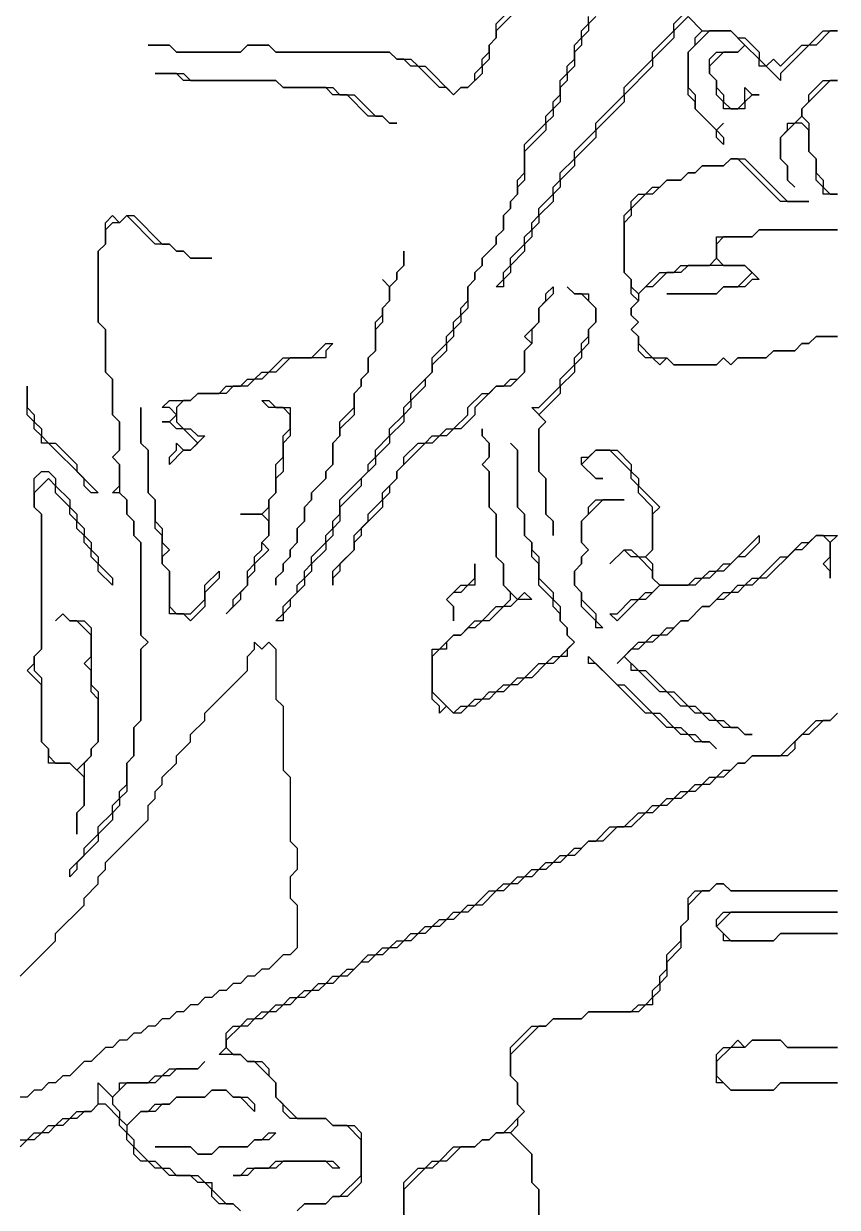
# Model space of a CAD drawing. Header units: metres. Extents: x 0 to 38.4, y 0 to 28.8.
# Drawn here: x 33.78 to 38.36, y 17.18 to 23.84 of the extents above; entities that cross this region are included whole.
import ezdxf

# ---------------------------------------------------------------- set-up
doc = ezdxf.new("R2010")
doc.units = ezdxf.units.M

msp = doc.modelspace()

# ---------------------------------------------------------------- linework, layer by layer
for points in [[(36.8, 24.16), (36.44, 23.8), (36.44, 23.76), (36.4, 23.72), (36.4, 23.64), (36.36, 23.6), (36.36, 23.56), (36.28, 23.48), (36.24, 23.48), (36.2, 23.44), (36.16, 23.48), (36.12, 23.48), (36, 23.6), (35.96, 23.6), (35.92, 23.64), (35.88, 23.64), (35.84, 23.68), (35.2, 23.68), (35.16, 23.72), (35.04, 23.72), (35, 23.68), (34.64, 23.68), (34.6, 23.72), (34.48, 23.72), (34.6, 23.72), (34.64, 23.68), (35, 23.68), (35.04, 23.72), (35.16, 23.72), (35.2, 23.68), (35.84, 23.68), (35.88, 23.64), (35.96, 23.64), (36, 23.6), (36.04, 23.6), (36.2, 23.44), (36.24, 23.48), (36.28, 23.48), (36.32, 23.52), (36.32, 23.56), (36.36, 23.6), (36.36, 23.64), (36.4, 23.68), (36.4, 23.72), (36.44, 23.76), (36.44, 23.84), (36.76, 24.16)], [(37.52, 23.88), (37.6, 23.8), (37.76, 23.8), (37.8, 23.76), (37.84, 23.76), (37.92, 23.68), (37.92, 23.64), (37.96, 23.6), (38, 23.64), (38.04, 23.6), (38.16, 23.72), (38.2, 23.72), (38.28, 23.8), (38.36, 23.8), (38.32, 23.8), (38.24, 23.72), (38.2, 23.72), (38.04, 23.56), (38.04, 23.52), (37.96, 23.6), (37.92, 23.6), (37.92, 23.64), (37.84, 23.72), (37.8, 23.68), (37.72, 23.68), (37.64, 23.6), (37.64, 23.56), (37.68, 23.52), (37.68, 23.48), (37.72, 23.44), (37.72, 23.4), (37.76, 23.36), (37.8, 23.36), (37.84, 23.4), (37.84, 23.48), (37.88, 23.44), (37.92, 23.44), (37.88, 23.44), (37.84, 23.4), (37.84, 23.36), (37.72, 23.36), (37.72, 23.4), (37.68, 23.44), (37.68, 23.52), (37.64, 23.56), (37.64, 23.64), (37.68, 23.68), (37.8, 23.68), (37.84, 23.72), (37.76, 23.8), (37.64, 23.8), (37.52, 23.68), (37.52, 23.48), (37.56, 23.44), (37.56, 23.36), (37.68, 23.24), (37.72, 23.28), (37.68, 23.24), (37.72, 23.2), (37.72, 23.16), (37.68, 23.2), (37.68, 23.24), (37.56, 23.36), (37.56, 23.4), (37.52, 23.44), (37.52, 23.68), (37.56, 23.72), (37.56, 23.76), (37.6, 23.8), (37.52, 23.88), (37.44, 23.8), (37.44, 23.76), (37.32, 23.64), (37.32, 23.6), (37.16, 23.44), (37.16, 23.4), (37, 23.24), (37, 23.2), (36.88, 23.08), (36.88, 23.04), (36.8, 22.96), (36.8, 22.92), (36.76, 22.88), (36.76, 22.84), (36.68, 22.76), (36.68, 22.72), (36.64, 22.68), (36.64, 22.64), (36.6, 22.6), (36.6, 22.56), (36.52, 22.48), (36.52, 22.44), (36.48, 22.4), (36.48, 22.36), (36.44, 22.36), (36.48, 22.4), (36.48, 22.44), (36.52, 22.48), (36.52, 22.52), (36.6, 22.6), (36.6, 22.64), (36.64, 22.68), (36.64, 22.72), (36.68, 22.76), (36.68, 22.8), (36.76, 22.88), (36.76, 22.92), (36.8, 22.96), (36.8, 23), (36.88, 23.08), (36.88, 23.12), (37, 23.24), (37, 23.28), (37.16, 23.44), (37.16, 23.48), (37.32, 23.64), (37.32, 23.68), (37.44, 23.8), (37.44, 23.84), (37.52, 23.92)], [(37, 23.88), (36.96, 23.84), (36.96, 23.8), (36.92, 23.76), (36.92, 23.72), (36.88, 23.68), (36.88, 23.6), (36.84, 23.56), (36.84, 23.52), (36.8, 23.48), (36.8, 23.4), (36.76, 23.36), (36.76, 23.32), (36.72, 23.28), (36.72, 23.24), (36.6, 23.12), (36.6, 22.96), (36.56, 22.92), (36.56, 22.88), (36.52, 22.84), (36.52, 22.8), (36.48, 22.76), (36.48, 22.68), (36.44, 22.64), (36.44, 22.6), (36.36, 22.52), (36.36, 22.48), (36.32, 22.44), (36.32, 22.4), (36.28, 22.36), (36.28, 22.24), (36.24, 22.2), (36.24, 22.16), (36.2, 22.12), (36.2, 22.08), (36.16, 22.04), (36.16, 22), (36.08, 21.92), (36.08, 21.88), (36.04, 21.84), (36.04, 21.8), (35.96, 21.72), (35.96, 21.68), (35.92, 21.64), (35.92, 21.6), (35.84, 21.52), (35.84, 21.48), (35.76, 21.4), (35.76, 21.36), (35.68, 21.28), (35.68, 21.24), (35.56, 21.12), (35.56, 21.04), (35.52, 21), (35.52, 20.96), (35.48, 20.92), (35.48, 20.88), (35.4, 20.8), (35.4, 20.76), (35.36, 20.72), (35.36, 20.68), (35.28, 20.6), (35.28, 20.56), (35.24, 20.52), (35.24, 20.48), (35.2, 20.48), (35.24, 20.52), (35.24, 20.56), (35.32, 20.64), (35.32, 20.68), (35.36, 20.72), (35.36, 20.76), (35.4, 20.8), (35.4, 20.84), (35.48, 20.92), (35.48, 20.96), (35.52, 21), (35.52, 21.04), (35.56, 21.08), (35.56, 21.16), (35.72, 21.32), (35.72, 21.36), (35.76, 21.4), (35.76, 21.44), (35.84, 21.52), (35.84, 21.56), (35.92, 21.64), (35.92, 21.68), (35.96, 21.72), (35.96, 21.76), (36.08, 21.88), (36.08, 21.96), (36.16, 22.04), (36.16, 22.08), (36.2, 22.12), (36.2, 22.16), (36.24, 22.2), (36.24, 22.24), (36.28, 22.28), (36.28, 22.36), (36.32, 22.4), (36.32, 22.44), (36.36, 22.48), (36.36, 22.52), (36.44, 22.6), (36.44, 22.64), (36.48, 22.68), (36.48, 22.76), (36.52, 22.8), (36.52, 22.84), (36.56, 22.88), (36.56, 22.96), (36.6, 23), (36.6, 23.16), (36.72, 23.28), (36.72, 23.32), (36.76, 23.36), (36.76, 23.4), (36.8, 23.44), (36.8, 23.52), (36.84, 23.56), (36.84, 23.6), (36.88, 23.64), (36.88, 23.72), (36.92, 23.76), (36.92, 23.8), (36.96, 23.84), (36.96, 23.88)], [(33.76, 18.48), (33.96, 18.68), (33.96, 18.72), (34.12, 18.88), (34.12, 18.92), (34.2, 19), (34.2, 19.04), (34.24, 19.08), (34.24, 19.12), (34.48, 19.36), (34.48, 19.44), (34.52, 19.48), (34.52, 19.52), (34.56, 19.56), (34.56, 19.6), (34.64, 19.68), (34.64, 19.72), (34.72, 19.8), (34.72, 19.84), (34.8, 19.92), (34.8, 19.96), (35.04, 20.2), (35.04, 20.28), (35.08, 20.32), (35.08, 20.36), (35.12, 20.32), (35.16, 20.36), (35.2, 20.32), (35.2, 20.04), (35.24, 20), (35.24, 19.64), (35.28, 19.6), (35.28, 19.24), (35.32, 19.2), (35.32, 19.08), (35.28, 19.04), (35.28, 18.92), (35.32, 18.88), (35.32, 18.64), (35.28, 18.6), (35.24, 18.6), (35.16, 18.52), (35.12, 18.52), (35.08, 18.48), (35.04, 18.48), (35, 18.44), (34.96, 18.44), (34.92, 18.4), (34.88, 18.4), (34.84, 18.36), (34.8, 18.36), (34.76, 18.32), (34.72, 18.32), (34.68, 18.28), (34.64, 18.28), (34.6, 18.24), (34.56, 18.24), (34.52, 18.2), (34.48, 18.2), (34.44, 18.16), (34.4, 18.16), (34.36, 18.12), (34.32, 18.12), (34.28, 18.08), (34.24, 18.08), (34.16, 18), (34.12, 18), (34.04, 17.92), (34, 17.92), (33.96, 17.88), (33.92, 17.88), (33.88, 17.84), (33.84, 17.84), (33.8, 17.8), (33.76, 17.8)], [(35.32, 17.16), (35.36, 17.2), (35.48, 17.2), (35.52, 17.24), (35.56, 17.24), (35.68, 17.36), (35.68, 17.56), (35.6, 17.64), (35.52, 17.64), (35.48, 17.68), (35.28, 17.68), (35.24, 17.72), (35.24, 17.76), (35.2, 17.8), (35.2, 17.88), (35.08, 18), (35.04, 18), (35, 18.04), (34.88, 18.04), (34.92, 18.08), (34.92, 18.16), (34.96, 18.2), (35, 18.2), (35.04, 18.24), (35.08, 18.24), (35.12, 18.28), (35.16, 18.28), (35.2, 18.32), (35.24, 18.32), (35.28, 18.36), (35.32, 18.36), (35.36, 18.4), (35.4, 18.4), (35.44, 18.44), (35.48, 18.44), (35.52, 18.48), (35.56, 18.48), (35.6, 18.52), (35.64, 18.52), (35.72, 18.6), (35.76, 18.6), (35.8, 18.64), (35.84, 18.64), (35.88, 18.68), (35.92, 18.68), (35.96, 18.72), (36, 18.72), (36.04, 18.76), (36.08, 18.76), (36.12, 18.8), (36.16, 18.8), (36.2, 18.84), (36.24, 18.84), (36.28, 18.88), (36.32, 18.88), (36.4, 18.96), (36.44, 18.96), (36.48, 19), (36.52, 19), (36.56, 19.04), (36.6, 19.04), (36.64, 19.08), (36.68, 19.08), (36.72, 19.12), (36.76, 19.12), (36.8, 19.16), (36.84, 19.16), (36.88, 19.2), (36.92, 19.2), (36.96, 19.24), (37, 19.24), (37.08, 19.32), (37.16, 19.32), (37.24, 19.4), (37.28, 19.4), (37.32, 19.44), (37.36, 19.44), (37.4, 19.48), (37.44, 19.48), (37.48, 19.52), (37.52, 19.52), (37.56, 19.56), (37.6, 19.56), (37.64, 19.6), (37.68, 19.6), (37.72, 19.64), (37.76, 19.64), (37.8, 19.68), (37.84, 19.68), (37.88, 19.72), (38.04, 19.72), (38.24, 19.92), (38.32, 19.92), (38.36, 19.96), (38.32, 19.92), (38.28, 19.92), (38.2, 19.84), (38.16, 19.84), (38.12, 19.8), (38.12, 19.76), (38.08, 19.72), (37.88, 19.72), (37.84, 19.68), (37.8, 19.68), (37.72, 19.6), (37.68, 19.6), (37.64, 19.56), (37.6, 19.56), (37.56, 19.52), (37.52, 19.52), (37.48, 19.48), (37.44, 19.48), (37.4, 19.44), (37.36, 19.44), (37.32, 19.4), (37.28, 19.4), (37.2, 19.32), (37.12, 19.32), (37.04, 19.24), (36.96, 19.24), (36.88, 19.16), (36.84, 19.16), (36.8, 19.12), (36.76, 19.12), (36.72, 19.08), (36.68, 19.08), (36.64, 19.04), (36.6, 19.04), (36.56, 19), (36.52, 19), (36.48, 18.96), (36.44, 18.96), (36.36, 18.88), (36.32, 18.88), (36.28, 18.84), (36.24, 18.84), (36.2, 18.8), (36.16, 18.8), (36.12, 18.76), (36.08, 18.76), (36.04, 18.72), (36, 18.72), (35.96, 18.68), (35.92, 18.68), (35.88, 18.64), (35.84, 18.64), (35.8, 18.6), (35.76, 18.6), (35.72, 18.56), (35.68, 18.56), (35.6, 18.48), (35.56, 18.48), (35.52, 18.44), (35.48, 18.44), (35.44, 18.4), (35.4, 18.4), (35.36, 18.36), (35.32, 18.36), (35.28, 18.32), (35.24, 18.32), (35.2, 18.28), (35.16, 18.28), (35.12, 18.24), (35.08, 18.24), (35.04, 18.2), (35, 18.2), (34.92, 18.12), (34.92, 18.08), (34.96, 18.04), (35, 18.04), (35.04, 18), (35.12, 18), (35.16, 17.96), (35.16, 17.92), (35.2, 17.88), (35.2, 17.8), (35.32, 17.68), (35.48, 17.68), (35.52, 17.64), (35.64, 17.64), (35.68, 17.6), (35.68, 17.32), (35.6, 17.24), (35.52, 17.24), (35.48, 17.2), (35.36, 17.2), (35.32, 17.16)], [(35.92, 17.12), (35.92, 17.32), (36, 17.4), (36.04, 17.4), (36.08, 17.44), (36.12, 17.44), (36.2, 17.52), (36.32, 17.52), (36.36, 17.56), (36.4, 17.56), (36.44, 17.6), (36.48, 17.6), (36.6, 17.72), (36.56, 17.76), (36.56, 17.88), (36.52, 17.92), (36.52, 18.08), (36.64, 18.2), (36.72, 18.2), (36.76, 18.24), (36.92, 18.24), (36.96, 18.28), (37.2, 18.28), (37.24, 18.32), (37.28, 18.32), (37.32, 18.36), (37.32, 18.4), (37.36, 18.44), (37.36, 18.48), (37.4, 18.52), (37.4, 18.6), (37.48, 18.68), (37.48, 18.76), (37.52, 18.8), (37.52, 18.92), (37.56, 18.96), (37.64, 18.96), (37.68, 19), (37.72, 19), (37.76, 18.96), (38.36, 18.96), (37.76, 18.96), (37.72, 19), (37.68, 19), (37.64, 18.96), (37.6, 18.96), (37.52, 18.88), (37.52, 18.8), (37.48, 18.76), (37.48, 18.64), (37.4, 18.56), (37.4, 18.48), (37.36, 18.44), (37.36, 18.4), (37.32, 18.36), (37.32, 18.32), (37.28, 18.32), (37.24, 18.28), (36.96, 18.28), (36.92, 18.24), (36.76, 18.24), (36.72, 18.2), (36.68, 18.2), (36.52, 18.04), (36.52, 17.92), (36.56, 17.88), (36.56, 17.76), (36.6, 17.72), (36.56, 17.68), (36.56, 17.64), (36.52, 17.6), (36.64, 17.48), (36.64, 17.32), (36.68, 17.28), (36.68, 17.12)], [(33.76, 17.56), (33.8, 17.56), (33.84, 17.6), (33.88, 17.6), (33.92, 17.64), (33.96, 17.64), (34, 17.68), (34.04, 17.68), (34.08, 17.72), (34.16, 17.72), (34.2, 17.76), (34.2, 17.88), (34.28, 17.8), (34.32, 17.84), (34.32, 17.88), (34.48, 17.88), (34.52, 17.92), (34.56, 17.92), (34.6, 17.96), (34.76, 17.96), (34.8, 18), (34.76, 17.96), (34.64, 17.96), (34.6, 17.92), (34.56, 17.92), (34.52, 17.88), (34.36, 17.88), (34.28, 17.8), (34.28, 17.76), (34.32, 17.72), (34.32, 17.68), (34.36, 17.64), (34.44, 17.72), (34.48, 17.72), (34.52, 17.76), (34.6, 17.76), (34.64, 17.8), (34.8, 17.8), (34.84, 17.84), (34.92, 17.84), (34.96, 17.8), (35.04, 17.8), (35.08, 17.76), (35.08, 17.72), (35, 17.8), (34.96, 17.8), (34.92, 17.84), (34.84, 17.84), (34.8, 17.8), (34.64, 17.8), (34.6, 17.76), (34.56, 17.76), (34.52, 17.72), (34.44, 17.72), (34.36, 17.64), (34.36, 17.6), (34.4, 17.56), (34.4, 17.52), (34.48, 17.44), (34.52, 17.44), (34.56, 17.4), (34.6, 17.4), (34.64, 17.36), (34.76, 17.36), (34.8, 17.32), (34.84, 17.32), (34.84, 17.28), (34.92, 17.2), (34.96, 17.2), (35, 17.16)], [(35, 17.16), (34.96, 17.2), (34.88, 17.2), (34.84, 17.24), (34.84, 17.28), (34.8, 17.32), (34.76, 17.32), (34.72, 17.36), (34.6, 17.36), (34.56, 17.4), (34.52, 17.4), (34.48, 17.44), (34.44, 17.44), (34.4, 17.48), (34.4, 17.52), (34.36, 17.56), (34.36, 17.6), (34.32, 17.64), (34.32, 17.68), (34.24, 17.76), (34.2, 17.76), (34.16, 17.72), (34.12, 17.72), (34.08, 17.68), (34.04, 17.68), (34, 17.64), (33.96, 17.64), (33.92, 17.6), (33.88, 17.6), (33.84, 17.56), (33.8, 17.56), (33.76, 17.52)], [(36.68, 17.08), (36.68, 17.28), (36.64, 17.32), (36.64, 17.48), (36.52, 17.6), (36.44, 17.6), (36.4, 17.56), (36.36, 17.56), (36.32, 17.52), (36.24, 17.52), (36.16, 17.44), (36.12, 17.44), (36.08, 17.4), (36.04, 17.4), (35.92, 17.28), (35.92, 17.12)]]:
    msp.add_lwpolyline(points)
for points in [[(35.84, 23.28), (35.8, 23.32), (35.72, 23.32), (35.6, 23.44), (35.52, 23.44), (35.48, 23.48), (35.24, 23.48), (35.2, 23.52), (34.68, 23.52), (34.64, 23.56), (34.52, 23.56), (34.68, 23.56), (34.72, 23.52), (35.2, 23.52), (35.24, 23.48), (35.52, 23.48), (35.56, 23.44), (35.64, 23.44), (35.76, 23.32), (35.8, 23.32), (35.84, 23.28), (35.88, 23.28)], [(38.28, 22.88), (38.28, 22.92), (38.24, 22.96), (38.24, 23.08), (38.2, 23.12), (38.2, 23.24), (38.16, 23.28), (38.12, 23.28), (38.04, 23.2), (38.04, 23.08), (38.08, 23.04), (38.08, 22.96), (38.12, 22.92), (38.08, 22.96), (38.08, 23.04), (38.04, 23.08), (38.04, 23.2), (38.08, 23.24), (38.08, 23.28), (38.12, 23.28), (38.16, 23.32), (38.16, 23.36), (38.2, 23.4), (38.2, 23.44), (38.28, 23.52), (38.36, 23.52), (38.32, 23.52), (38.16, 23.36), (38.16, 23.32), (38.2, 23.28), (38.2, 23.12), (38.24, 23.08), (38.24, 23), (38.28, 22.96), (38.28, 22.92), (38.32, 22.88), (38.36, 22.88)], [(37.36, 21.92), (37.32, 21.96), (37.28, 21.96), (37.24, 22), (37.24, 22.08), (37.2, 22.12), (37.24, 22.16), (37.2, 22.2), (37.2, 22.24), (37.24, 22.28), (37.2, 22.32), (37.2, 22.4), (37.16, 22.44), (37.16, 22.76), (37.2, 22.8), (37.2, 22.84), (37.24, 22.88), (37.28, 22.88), (37.32, 22.92), (37.36, 22.92), (37.4, 22.96), (37.48, 22.96), (37.52, 23), (37.56, 23), (37.6, 23.04), (37.72, 23.04), (37.76, 23.08), (37.84, 23.08), (38.08, 22.84), (38.2, 22.84), (38.04, 22.84), (37.8, 23.08), (37.76, 23.08), (37.72, 23.04), (37.6, 23.04), (37.56, 23), (37.52, 23), (37.48, 22.96), (37.4, 22.96), (37.32, 22.88), (37.28, 22.88), (37.2, 22.8), (37.2, 22.76), (37.16, 22.72), (37.16, 22.44), (37.2, 22.4), (37.2, 22.36), (37.24, 22.32), (37.36, 22.44), (37.44, 22.44), (37.48, 22.48), (37.64, 22.48), (37.68, 22.52), (37.68, 22.64), (37.88, 22.64), (37.92, 22.68), (38.36, 22.68), (37.92, 22.68), (37.88, 22.64), (37.72, 22.64), (37.68, 22.6), (37.68, 22.52), (37.72, 22.48), (37.84, 22.48), (37.92, 22.4), (37.88, 22.4), (37.84, 22.36), (37.72, 22.36), (37.68, 22.32), (37.4, 22.32), (37.68, 22.32), (37.72, 22.36), (37.8, 22.36), (37.88, 22.44), (37.84, 22.48), (37.52, 22.48), (37.48, 22.44), (37.4, 22.44), (37.32, 22.36), (37.28, 22.36), (37.24, 22.32), (37.24, 22.28), (37.2, 22.24), (37.2, 22.2), (37.24, 22.16), (37.2, 22.12), (37.24, 22.08), (37.24, 22.04), (37.32, 21.96), (37.4, 21.96), (37.44, 21.92), (37.68, 21.92), (37.72, 21.96), (37.76, 21.92), (37.8, 21.96), (37.96, 21.96), (38, 22), (38.12, 22), (38.16, 22.04), (38.2, 22.04), (38.24, 22.08), (38.36, 22.08), (38.24, 22.08), (38.2, 22.04), (38.16, 22.04), (38.12, 22), (38, 22), (37.96, 21.96), (37.8, 21.96), (37.76, 21.92), (37.72, 21.96), (37.68, 21.92), (37.44, 21.92), (37.4, 21.96)], [(34.04, 19.04), (34.04, 19.08), (34.12, 19.16), (34.12, 19.2), (34.2, 19.28), (34.2, 19.32), (34.28, 19.4), (34.28, 19.44), (34.32, 19.48), (34.32, 19.52), (34.36, 19.56), (34.36, 19.68), (34.4, 19.72), (34.4, 19.88), (34.44, 19.92), (34.44, 20.32), (34.48, 20.36), (34.44, 20.4), (34.44, 20.92), (34.4, 20.96), (34.4, 21.04), (34.36, 21.08), (34.36, 21.16), (34.32, 21.2), (34.28, 21.2), (34.32, 21.24), (34.32, 21.36), (34.28, 21.4), (34.32, 21.44), (34.32, 21.6), (34.28, 21.64), (34.28, 21.84), (34.24, 21.88), (34.24, 22.12), (34.2, 22.16), (34.2, 22.56), (34.24, 22.6), (34.24, 22.72), (34.28, 22.76), (34.32, 22.72), (34.36, 22.76), (34.4, 22.76), (34.56, 22.6), (34.6, 22.6), (34.64, 22.56), (34.68, 22.56), (34.72, 22.52), (34.84, 22.52), (34.72, 22.52), (34.68, 22.56), (34.64, 22.56), (34.6, 22.6), (34.52, 22.6), (34.36, 22.76), (34.32, 22.72), (34.28, 22.72), (34.24, 22.68), (34.24, 22.6), (34.2, 22.56), (34.2, 22.16), (34.24, 22.12), (34.24, 21.88), (34.28, 21.84), (34.28, 21.64), (34.32, 21.6), (34.32, 21.44), (34.28, 21.4), (34.32, 21.36), (34.32, 21.2), (34.36, 21.16), (34.36, 21.08), (34.4, 21.04), (34.4, 20.96), (34.44, 20.92), (34.44, 20.4), (34.48, 20.36), (34.44, 20.32), (34.44, 19.92), (34.4, 19.88), (34.4, 19.72), (34.36, 19.68), (34.36, 19.52), (34.32, 19.48), (34.32, 19.44), (34.28, 19.4), (34.28, 19.36), (34.2, 19.28), (34.2, 19.24), (34.08, 19.12), (34.08, 19.08)], [(35.2, 20.68), (35.2, 20.72), (35.24, 20.76), (35.24, 20.8), (35.28, 20.84), (35.28, 20.88), (35.32, 20.92), (35.32, 21), (35.36, 21.04), (35.36, 21.12), (35.4, 21.16), (35.4, 21.2), (35.48, 21.28), (35.48, 21.32), (35.52, 21.36), (35.52, 21.48), (35.56, 21.52), (35.56, 21.6), (35.64, 21.68), (35.64, 21.76), (35.68, 21.8), (35.68, 21.84), (35.72, 21.88), (35.72, 21.96), (35.76, 22), (35.76, 22.16), (35.8, 22.2), (35.8, 22.24), (35.84, 22.28), (35.84, 22.36), (35.8, 22.4), (35.84, 22.36), (35.88, 22.4), (35.88, 22.44), (35.92, 22.48), (35.92, 22.56), (35.92, 22.48), (35.88, 22.44), (35.88, 22.4), (35.84, 22.36), (35.84, 22.28), (35.8, 22.24), (35.8, 22.16), (35.76, 22.12), (35.76, 22), (35.72, 21.96), (35.72, 21.88), (35.68, 21.84), (35.68, 21.8), (35.64, 21.76), (35.64, 21.64), (35.56, 21.56), (35.56, 21.52), (35.52, 21.48), (35.52, 21.36), (35.48, 21.32), (35.48, 21.28), (35.4, 21.2), (35.4, 21.16), (35.36, 21.12), (35.36, 21.04), (35.32, 21), (35.32, 20.92), (35.28, 20.88), (35.28, 20.84), (35.24, 20.8), (35.24, 20.76), (35.2, 20.72)], [(35.52, 20.68), (35.52, 20.76), (35.64, 20.88), (35.64, 20.96), (35.72, 21.04), (35.72, 21.08), (35.8, 21.16), (35.8, 21.2), (35.88, 21.28), (35.88, 21.32), (35.92, 21.36), (35.92, 21.4), (36, 21.48), (36.04, 21.48), (36.08, 21.52), (36.12, 21.52), (36.16, 21.56), (36.2, 21.56), (36.28, 21.64), (36.28, 21.68), (36.36, 21.76), (36.4, 21.76), (36.44, 21.8), (36.48, 21.8), (36.52, 21.84), (36.56, 21.84), (36.6, 21.88), (36.6, 22), (36.64, 22.04), (36.6, 22.08), (36.68, 22.16), (36.68, 22.24), (36.72, 22.28), (36.72, 22.32), (36.76, 22.36), (36.76, 22.32), (36.68, 22.24), (36.68, 22.16), (36.64, 22.12), (36.64, 22.04), (36.6, 22), (36.6, 21.88), (36.52, 21.8), (36.44, 21.8), (36.32, 21.68), (36.32, 21.64), (36.24, 21.56), (36.2, 21.56), (36.16, 21.52), (36.12, 21.52), (36.08, 21.48), (36.04, 21.48), (35.88, 21.32), (35.88, 21.28), (35.84, 21.24), (35.84, 21.2), (35.8, 21.16), (35.8, 21.12), (35.68, 21), (35.68, 20.96), (35.64, 20.92), (35.64, 20.88), (35.56, 20.8), (35.56, 20.76), (35.52, 20.72)], [(36.76, 20.96), (36.76, 21.04), (36.72, 21.08), (36.72, 21.28), (36.68, 21.32), (36.68, 21.56), (36.72, 21.6), (36.64, 21.68), (36.68, 21.68), (36.8, 21.8), (36.8, 21.84), (36.88, 21.92), (36.88, 21.96), (36.92, 22), (36.92, 22.04), (36.96, 22.08), (36.96, 22.12), (37, 22.16), (37, 22.24), (36.92, 22.32), (36.88, 22.32), (36.84, 22.36), (36.88, 22.32), (36.96, 22.32), (36.96, 22.28), (37, 22.24), (37, 22.16), (36.96, 22.12), (36.96, 22.04), (36.92, 22), (36.92, 21.96), (36.88, 21.92), (36.88, 21.88), (36.8, 21.8), (36.8, 21.76), (36.68, 21.64), (36.72, 21.6), (36.68, 21.56), (36.68, 21.32), (36.72, 21.28), (36.72, 21.08), (36.76, 21.04)], [(34.6, 21.36), (34.6, 21.4), (34.64, 21.44), (34.64, 21.48), (34.68, 21.44), (34.72, 21.44), (34.76, 21.48), (34.68, 21.56), (34.64, 21.56), (34.6, 21.6), (34.56, 21.6), (34.6, 21.6), (34.64, 21.64), (34.6, 21.68), (34.56, 21.68), (34.6, 21.72), (34.72, 21.72), (34.76, 21.76), (34.88, 21.76), (34.92, 21.8), (35, 21.8), (35.04, 21.84), (35.08, 21.84), (35.12, 21.88), (35.16, 21.88), (35.24, 21.96), (35.4, 21.96), (35.48, 22.04), (35.52, 22.04), (35.48, 22), (35.48, 21.96), (35.28, 21.96), (35.2, 21.88), (35.16, 21.88), (35.12, 21.84), (35.08, 21.84), (35.04, 21.8), (34.96, 21.8), (34.92, 21.76), (34.76, 21.76), (34.72, 21.72), (34.68, 21.72), (34.64, 21.68), (34.64, 21.6), (34.68, 21.56), (34.72, 21.56), (34.76, 21.52), (34.8, 21.52), (34.72, 21.44), (34.68, 21.44)], [(34.16, 21.2), (34.12, 21.24), (34.12, 21.28), (33.92, 21.48), (33.88, 21.48), (33.88, 21.52), (33.84, 21.56), (33.84, 21.6), (33.8, 21.64), (33.8, 21.8), (33.8, 21.68), (33.84, 21.64), (33.84, 21.6), (33.88, 21.56), (33.88, 21.52), (33.92, 21.48), (33.96, 21.48), (34.08, 21.36), (34.08, 21.32), (34.2, 21.2)], [(34.92, 20.52), (34.96, 20.56), (34.96, 20.6), (35.04, 20.68), (35.04, 20.76), (35.08, 20.8), (35.08, 20.84), (35.12, 20.88), (35.12, 20.92), (35.16, 20.96), (35.16, 21.04), (35.12, 21.08), (35, 21.08), (35.12, 21.08), (35.16, 21.12), (35.16, 21.16), (35.2, 21.2), (35.2, 21.36), (35.24, 21.4), (35.24, 21.52), (35.28, 21.56), (35.28, 21.64), (35.24, 21.68), (35.16, 21.68), (35.12, 21.72), (35.16, 21.72), (35.2, 21.68), (35.28, 21.68), (35.28, 21.52), (35.24, 21.48), (35.24, 21.32), (35.2, 21.28), (35.2, 21.2), (35.16, 21.16), (35.16, 20.96), (35.12, 20.92), (35.16, 20.88), (35.08, 20.8), (35.08, 20.76), (35.04, 20.72), (35.04, 20.68), (35, 20.64), (35, 20.6)], [(34.72, 20.48), (34.68, 20.52), (34.6, 20.52), (34.6, 20.76), (34.56, 20.8), (34.56, 20.96), (34.52, 21), (34.52, 21.16), (34.48, 21.2), (34.48, 21.44), (34.44, 21.48), (34.44, 21.68), (34.44, 21.48), (34.48, 21.44), (34.48, 21.2), (34.52, 21.16), (34.52, 21.04), (34.56, 21), (34.56, 20.92), (34.6, 20.88), (34.56, 20.84), (34.56, 20.8), (34.6, 20.76), (34.6, 20.56), (34.64, 20.52), (34.72, 20.52), (34.8, 20.6), (34.8, 20.68), (34.88, 20.76), (34.88, 20.72), (34.8, 20.64), (34.8, 20.56)], [(36.12, 19.96), (36.12, 20), (36.08, 20.04), (36.08, 20.32), (36.12, 20.32), (36.2, 20.4), (36.24, 20.4), (36.32, 20.48), (36.36, 20.48), (36.44, 20.56), (36.48, 20.56), (36.52, 20.6), (36.52, 20.64), (36.48, 20.68), (36.48, 20.8), (36.44, 20.84), (36.44, 21.08), (36.4, 21.12), (36.4, 21.32), (36.36, 21.36), (36.4, 21.4), (36.4, 21.48), (36.36, 21.52), (36.36, 21.56), (36.36, 21.52), (36.4, 21.48), (36.4, 21.4), (36.36, 21.36), (36.4, 21.32), (36.4, 21.12), (36.44, 21.08), (36.44, 20.84), (36.48, 20.8), (36.48, 20.68), (36.56, 20.6), (36.6, 20.64), (36.64, 20.6), (36.56, 20.6), (36.52, 20.56), (36.48, 20.56), (36.4, 20.48), (36.36, 20.48), (36.32, 20.44), (36.28, 20.44), (36.24, 20.4), (36.2, 20.4), (36.16, 20.36), (36.16, 20.32), (36.12, 20.32), (36.08, 20.28), (36.08, 20.08), (36.2, 19.96), (36.24, 20), (36.28, 20), (36.32, 20.04), (36.36, 20.04), (36.4, 20.08), (36.44, 20.08), (36.48, 20.12), (36.52, 20.12), (36.56, 20.16), (36.6, 20.16), (36.68, 20.24), (36.72, 20.24), (36.76, 20.28), (36.8, 20.28), (36.88, 20.36), (36.84, 20.4), (36.84, 20.44), (36.8, 20.48), (36.8, 20.52), (36.76, 20.56), (36.76, 20.6), (36.68, 20.68), (36.68, 20.8), (36.64, 20.84), (36.64, 20.92), (36.6, 20.96), (36.6, 21.08), (36.56, 21.12), (36.56, 21.44), (36.52, 21.48), (36.56, 21.44), (36.56, 21.12), (36.6, 21.08), (36.6, 20.96), (36.64, 20.92), (36.64, 20.88), (36.68, 20.84), (36.68, 20.72), (36.76, 20.64), (36.76, 20.6), (36.8, 20.56), (36.8, 20.48), (36.84, 20.44), (36.84, 20.4), (36.88, 20.36), (36.84, 20.32), (36.84, 20.28), (36.8, 20.28), (36.76, 20.24), (36.72, 20.24), (36.64, 20.16), (36.6, 20.16), (36.56, 20.12), (36.52, 20.12), (36.48, 20.08), (36.44, 20.08), (36.4, 20.04), (36.36, 20.04), (36.32, 20), (36.28, 20), (36.24, 19.96), (36.2, 19.96), (36.16, 20)], [(37.12, 20.48), (37.08, 20.52), (37.12, 20.52), (37.2, 20.6), (37.24, 20.6), (37.28, 20.64), (37.32, 20.64), (37.36, 20.68), (37.32, 20.72), (37.32, 20.76), (37.24, 20.84), (37.2, 20.84), (37.16, 20.88), (37.08, 20.8), (37.16, 20.88), (37.2, 20.88), (37.24, 20.84), (37.28, 20.84), (37.32, 20.88), (37.32, 21.12), (37.24, 21.2), (37.24, 21.24), (37.2, 21.28), (37.2, 21.32), (37.08, 21.44), (37, 21.44), (36.92, 21.36), (37, 21.28), (37.04, 21.28), (37, 21.28), (36.92, 21.36), (36.92, 21.4), (36.96, 21.4), (37, 21.44), (37.12, 21.44), (37.2, 21.36), (37.2, 21.32), (37.24, 21.28), (37.24, 21.24), (37.36, 21.12), (37.32, 21.08), (37.32, 20.88), (37.28, 20.84), (37.32, 20.8), (37.32, 20.72), (37.36, 20.68), (37.52, 20.68), (37.56, 20.72), (37.6, 20.72), (37.64, 20.76), (37.68, 20.76), (37.72, 20.8), (37.76, 20.8), (37.92, 20.96), (37.92, 20.92), (37.84, 20.84), (37.8, 20.84), (37.72, 20.76), (37.68, 20.76), (37.64, 20.72), (37.6, 20.72), (37.56, 20.68), (37.36, 20.68), (37.28, 20.6), (37.24, 20.6)], [(34.08, 19.28), (34.08, 19.4), (34.12, 19.44), (34.12, 19.6), (34.04, 19.68), (33.92, 19.68), (33.92, 19.76), (33.88, 19.8), (33.88, 20.12), (33.8, 20.2), (33.84, 20.24), (33.84, 20.28), (33.88, 20.32), (33.88, 21.08), (33.84, 21.12), (33.84, 21.28), (33.88, 21.32), (33.92, 21.32), (33.96, 21.28), (33.96, 21.24), (34.04, 21.16), (34.04, 21.12), (34.08, 21.08), (34.08, 21.04), (34.12, 21), (34.12, 20.96), (34.16, 20.92), (34.16, 20.88), (34.2, 20.84), (34.2, 20.8), (34.28, 20.72), (34.28, 20.68), (34.2, 20.76), (34.2, 20.8), (34.16, 20.84), (34.16, 20.88), (34.12, 20.92), (34.12, 20.96), (34.08, 21), (34.08, 21.04), (34.04, 21.08), (34.04, 21.12), (33.96, 21.2), (33.96, 21.24), (33.92, 21.28), (33.84, 21.2), (33.84, 21.12), (33.88, 21.08), (33.88, 20.32), (33.84, 20.28), (33.84, 20.2), (33.88, 20.16), (33.88, 19.8), (33.92, 19.76), (33.92, 19.72), (33.96, 19.68), (34.04, 19.68), (34.08, 19.64), (34.16, 19.72), (34.16, 19.76), (34.2, 19.8), (34.2, 20.04), (34.16, 20.08), (34.16, 20.2), (34.12, 20.24), (34.16, 20.28), (34.16, 20.4), (34.08, 20.48), (34.04, 20.48), (34, 20.52), (33.96, 20.48), (34, 20.52), (34.04, 20.48), (34.12, 20.48), (34.16, 20.44), (34.16, 20.12), (34.2, 20.08), (34.2, 19.8), (34.16, 19.76), (34.16, 19.72), (34.12, 19.68), (34.12, 19.44), (34.08, 19.4)], [(37, 20.44), (37, 20.48), (36.92, 20.56), (36.92, 20.64), (36.88, 20.68), (36.88, 20.76), (36.92, 20.8), (36.92, 20.84), (36.96, 20.88), (36.92, 20.92), (36.92, 21.04), (36.96, 21.08), (36.96, 21.12), (37, 21.16), (37.16, 21.16), (37.04, 21.16), (36.92, 21.04), (36.92, 20.92), (36.96, 20.88), (36.92, 20.84), (36.92, 20.8), (36.88, 20.76), (36.88, 20.68), (36.92, 20.64), (36.92, 20.6), (37, 20.52), (37, 20.48), (37.04, 20.44)], [(37.84, 19.84), (37.8, 19.88), (37.72, 19.88), (37.68, 19.92), (37.64, 19.92), (37.6, 19.96), (37.56, 19.96), (37.52, 20), (37.48, 20), (37.4, 20.08), (37.36, 20.08), (37.24, 20.2), (37.2, 20.2), (37.2, 20.24), (37.16, 20.28), (37.12, 20.24), (37.24, 20.36), (37.28, 20.36), (37.32, 20.4), (37.36, 20.4), (37.4, 20.44), (37.44, 20.44), (37.48, 20.48), (37.52, 20.48), (37.6, 20.56), (37.64, 20.56), (37.72, 20.64), (37.76, 20.64), (37.8, 20.68), (37.84, 20.68), (37.88, 20.72), (37.92, 20.72), (38.04, 20.84), (38.08, 20.84), (38.16, 20.92), (38.2, 20.92), (38.24, 20.96), (38.36, 20.96), (38.32, 20.92), (38.32, 20.72), (38.32, 20.76), (38.28, 20.8), (38.32, 20.84), (38.32, 20.92), (38.28, 20.96), (38.24, 20.96), (38.16, 20.88), (38.12, 20.88), (37.96, 20.72), (37.92, 20.72), (37.88, 20.68), (37.84, 20.68), (37.8, 20.64), (37.76, 20.64), (37.72, 20.6), (37.68, 20.6), (37.64, 20.56), (37.6, 20.56), (37.52, 20.48), (37.48, 20.48), (37.4, 20.4), (37.36, 20.4), (37.32, 20.36), (37.28, 20.36), (37.24, 20.32), (37.2, 20.32), (37.16, 20.28), (37.24, 20.2), (37.28, 20.2), (37.4, 20.08), (37.44, 20.08), (37.52, 20), (37.56, 20), (37.6, 19.96), (37.64, 19.96), (37.68, 19.92), (37.72, 19.92), (37.76, 19.88), (37.8, 19.88), (37.84, 19.84), (37.88, 19.84)], [(36.2, 20.48), (36.2, 20.56), (36.16, 20.6), (36.24, 20.68), (36.28, 20.68), (36.32, 20.72), (36.32, 20.8), (36.32, 20.68), (36.28, 20.68), (36.24, 20.64), (36.2, 20.64), (36.16, 20.6), (36.2, 20.56)], [(37.68, 19.76), (37.64, 19.8), (37.56, 19.8), (37.52, 19.84), (37.48, 19.84), (37.44, 19.88), (37.4, 19.88), (37.32, 19.96), (37.28, 19.96), (37, 20.24), (36.96, 20.24), (36.96, 20.28), (37.12, 20.12), (37.16, 20.12), (37.32, 19.96), (37.36, 19.96), (37.44, 19.88), (37.48, 19.88), (37.52, 19.84), (37.56, 19.84), (37.6, 19.8), (37.64, 19.8)], [(37.72, 18.68), (37.72, 18.72), (37.68, 18.76), (37.68, 18.8), (37.72, 18.84), (38.36, 18.84), (37.76, 18.84), (37.68, 18.76), (37.76, 18.68), (38, 18.68), (38.04, 18.72), (38.36, 18.72), (38.04, 18.72), (38, 18.68)], [(37.76, 17.84), (37.72, 17.88), (37.68, 17.88), (37.68, 18.04), (37.72, 18.08), (37.76, 18.08), (37.8, 18.12), (37.84, 18.08), (37.88, 18.12), (38.04, 18.12), (38.08, 18.08), (38.36, 18.08), (38.08, 18.08), (38.04, 18.12), (37.88, 18.12), (37.84, 18.08), (37.76, 18.08), (37.68, 18), (37.68, 17.92), (37.76, 17.84), (38, 17.84), (38.04, 17.88), (38.36, 17.88), (38.04, 17.88), (38, 17.84)], [(34.76, 17.48), (34.72, 17.52), (34.52, 17.52), (34.72, 17.52), (34.76, 17.48), (34.84, 17.48), (34.88, 17.52), (35.04, 17.52), (35.08, 17.56), (35.12, 17.56), (35.16, 17.6), (35.2, 17.6), (35.16, 17.56), (35.08, 17.56), (35.04, 17.52), (34.88, 17.52), (34.84, 17.48)], [(34.96, 17.36), (35, 17.36), (35.04, 17.4), (35.16, 17.4), (35.2, 17.44), (35.52, 17.44), (35.56, 17.4), (35.52, 17.4), (35.48, 17.44), (35.24, 17.44), (35.2, 17.4), (35.08, 17.4), (35.04, 17.36)]]:
    msp.add_lwpolyline(points, close=True)

doc.saveas('drawing.dxf')
